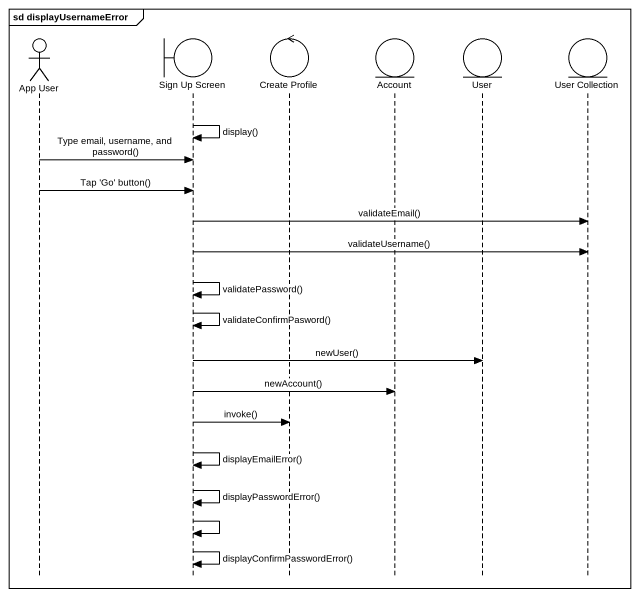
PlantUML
@startuml
mainframe sd displayUsernameError
hide footbox
actor "App User" as App_User
boundary "Sign Up Screen" as Sign_Up_Screen
control "Create Profile" as Create_Profile
entity Account
entity User
entity "User Collection" as User_Collection

Sign_Up_Screen -> Sign_Up_Screen : display()
App_User -> Sign_Up_Screen : Type email, username, and password()
App_User -> Sign_Up_Screen : Tap 'Go' button()
Sign_Up_Screen -> User_Collection : validateEmail()
Sign_Up_Screen -> User_Collection : validateUsername()
Sign_Up_Screen -> Sign_Up_Screen : validatePassword()
Sign_Up_Screen -> Sign_Up_Screen : validateConfirmPasword()
Sign_Up_Screen -> User : newUser()
Sign_Up_Screen -> Account : newAccount()
Sign_Up_Screen -> Create_Profile : invoke()
Sign_Up_Screen -> Sign_Up_Screen : displayEmailError()
Sign_Up_Screen -> Sign_Up_Screen : displayPasswordError()
Sign_Up_Screen -> Sign_Up_Screen
Sign_Up_Screen -> Sign_Up_Screen : displayConfirmPasswordError()
@enduml
